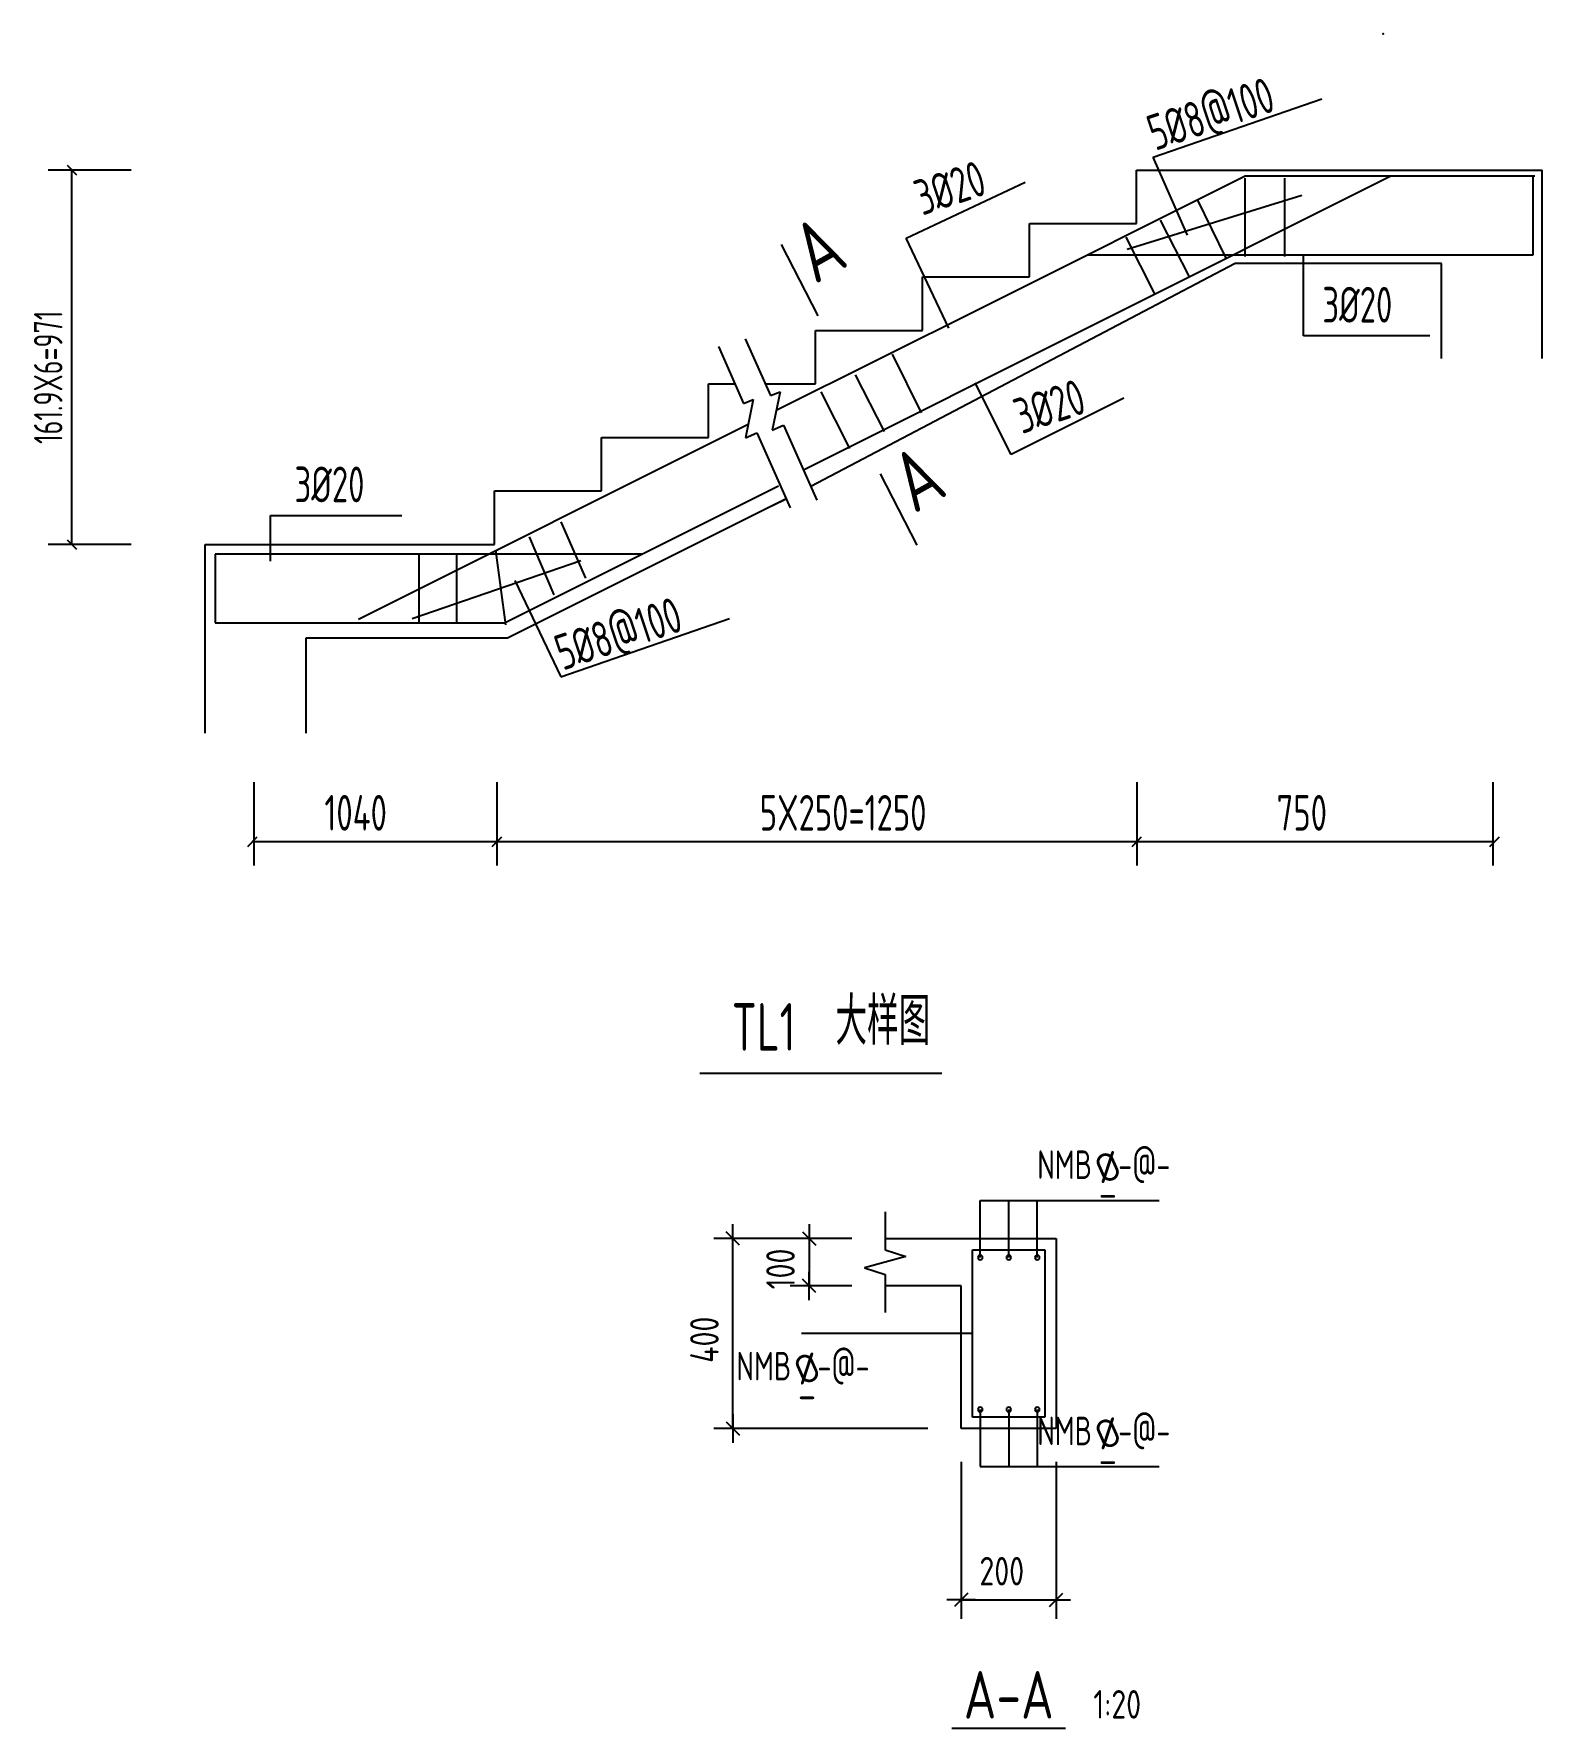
# Model space of a CAD drawing. Extents: x -24089 to -20917, y -803926 to -800363.
import ezdxf
from ezdxf.enums import TextEntityAlignment as Align

# ---------------------------------------------------------------- set-up
doc = ezdxf.new("R2010")
doc.units = 0
doc.header["$LTSCALE"] = 1000
doc.layers.get('0').update_dxf_attribs({"linetype": 'CONTINUOUS'})
for name, color, linetype in [('__BHLIST', 1, 'CONTINUOUS'), ('ASD_BAR', 1, 'CONTINUOUS'), ('ASDGJDM', 3, 'CONTINUOUS'), ('中文', 3, 'CONTINUOUS'), ('尺寸标注', 7, 'CONTINUOUS'), ('轮廓线', 4, 'CONTINUOUS'), ('钢筋', 3, 'CONTINUOUS'), ('钢筋标注', 11, 'CONTINUOUS')]:
    doc.layers.add(name, color=color, linetype=linetype)
doc.styles.add('FSDB', font='tssdeng.shx', dxfattribs={"bigfont": 'fsdb.shx'})
doc.styles.add('ONLY_ASDGJ_USED', font='tssdeng.shx', dxfattribs={"width": 0.8})
doc.styles.add('ONLY_ASDGJ_USED1', font='tssdeng.shx', dxfattribs={"width": 0.8})
doc.styles.add('SIMP', font='tssdeng.shx', dxfattribs={"width": 0.8, "height": 300, "bigfont": 'fsdb.shx'})

msp = doc.modelspace()

# ---------------------------------------------------------------- linework, layer by layer
for p, q in [((-22618.9, -802926.4, 0), (-22618.9, -802866.4, 0)), ((-22458.9, -802866.4, 0), (-22458.9, -802926.4, 0)), ((-22604.9, -802910.4, 0), (-22632.9, -802882.4, 0)), ((-22472.9, -802882.4, 0), (-22444.9, -802910.4, 0)), ((-22458.9, -803026.4, 0), (-22458.9, -802966.4, 0)), ((-22444.9, -803010.4, 0), (-22472.9, -802982.4, 0)), ((-22632.9, -803282.4, 0), (-22604.9, -803310.4, 0)), ((-22618.9, -803266.4, 0), (-22618.9, -803326.4, 0)), ((-22108.9, -803656.4, 0), (-22168.9, -803656.4, 0)), ((-22124.9, -803642.4, 0), (-22152.9, -803670.4, 0)), ((-21968.9, -803656.4, 0), (-21908.9, -803656.4, 0)), ((-21952.9, -803670.4, 0), (-21924.9, -803642.4, 0))]:
    msp.add_line(p, q)
at = {"layer": '__BHLIST', "color": 25}
msp.add_point((-21251.8, -800363, 0), dxfattribs=at)
msp.add_point((-21251.8, -800363, 0), dxfattribs=at)
at = {"layer": 'ASD_BAR', "color": 1, "linetype": 'Continuous'}
for p, q in [((-22114.9, -803272.4, 0), (-22114.9, -802920.4, 0)), ((-22114.9, -802920.4, 0), (-21962.9, -802920.4, 0)), ((-21962.9, -802920.4, 0), (-21962.9, -803272.4, 0)), ((-21962.9, -803272.4, 0), (-22114.9, -803272.4, 0))]:
    msp.add_line(p, q, dxfattribs=at)
at = {"layer": 'ASD_BAR', "color": 1}
for centre, start, end in [((-22098.9, -802936.4, 0), 0, 180), ((-22098.9, -802936.4, 0), 180, 0), ((-22038.9, -802936.4, 0), 0, 180), ((-22038.9, -802936.4, 0), 180, 0), ((-21978.9, -802936.4, 0), 0, 180), ((-21978.9, -802936.4, 0), 180, 0), ((-22098.9, -803256.4, 0), 0, 180), ((-22098.9, -803256.4, 0), 180, 0), ((-22038.9, -803256.4, 0), 0, 180), ((-22038.9, -803256.4, 0), 180, 0), ((-21978.9, -803256.4, 0), 0, 180), ((-21978.9, -803256.4, 0), 180, 0)]:
    msp.add_arc(centre, 5, start, end, dxfattribs=at)
at = {"layer": '中文'}
msp.add_line((-22158.4, -803926.4, 0), (-21919.3, -803926.4, 0), dxfattribs=at)
at = {"layer": '尺寸标注'}
for p, q in [((-23884.1, -800649.3, 0), (-24059.1, -800649.3, 0)), ((-24019.1, -800639.3, 0), (-23999.1, -800659.3, 0)), ((-24009.1, -801436.8, 0), (-24009.1, -800649.3, 0)), ((-23884.1, -801436.8, 0), (-24059.1, -801436.8, 0)), ((-24019.1, -801426.8, 0), (-23999.1, -801446.8, 0)), ((-23626.2, -801936.8, 0), (-23626.2, -802111.8, 0)), ((-23115.2, -801936.8, 0), (-23115.2, -802111.8, 0)), ((-21769.6, -801936.8, 0), (-21769.6, -802111.8, 0)), ((-21021.1, -801936.8, 0), (-21021.1, -802111.8, 0)), ((-23639.2, -802071.8, 0), (-23619.2, -802051.8, 0)), ((-23125.2, -802071.8, 0), (-23105.2, -802051.8, 0)), ((-21779.6, -802071.8, 0), (-21759.6, -802051.8, 0)), ((-21027, -802071.8, 0), (-21007, -802051.8, 0)), ((-23629.2, -802061.8, 0), (-23520, -802061.8, 0)), ((-23520, -802061.8, 0), (-23096.4, -802061.8, 0)), ((-23096.4, -802061.8, 0), (-21521.4, -802061.8, 0)), ((-21521.4, -802061.8, 0), (-21120, -802061.8, 0)), ((-21120, -802061.8, 0), (-21017, -802061.8, 0))]:
    msp.add_line(p, q, dxfattribs=at)
at = {"layer": '尺寸标注', "color": 3}
for p, q in [((-22368.9, -802896.4, 0), (-22658.9, -802896.4, 0)), ((-22618.9, -803296.2, 0), (-22618.9, -802896.6, 0)), ((-22368.9, -802896.4, 0), (-22498.9, -802896.4, 0)), ((-22458.9, -802896.2, 0), (-22458.9, -802896, 0)), ((-22458.9, -802896.4, 0), (-22458.9, -802996.4, 0)), ((-22368.9, -802996.4, 0), (-22498.9, -802996.4, 0)), ((-22458.9, -802996.6, 0), (-22458.9, -802996.8, 0)), ((-22208.9, -803296.4, 0), (-22658.9, -803296.4, 0)), ((-22138.9, -803366.4, 0), (-22138.9, -803696.4, 0)), ((-21938.9, -803366.4, 0), (-21938.9, -803696.4, 0)), ((-22138.7, -803656.4, 0), (-21939.1, -803656.4, 0))]:
    msp.add_line(p, q, dxfattribs=at)
at = {"layer": '轮廓线'}
for p, q in [((-21770, -800649.3, 0), (-20917.3, -800649.3, 0)), ((-21770, -800761.8, 0), (-21770, -800649.3, 0)), ((-20917.3, -801045.8, 0), (-20917.3, -800649.3, 0)), ((-21995, -800761.8, 0), (-21770, -800761.8, 0)), ((-21995, -800874.3, 0), (-21995, -800761.8, 0)), ((-21562.5, -800845.8, 0), (-22455.1, -801315, 0)), ((-22220, -800986.8, 0), (-22220, -800874.3, 0)), ((-22220, -800874.3, 0), (-21995, -800874.3, 0)), ((-21129, -800845.8, 0), (-21562.5, -800845.8, 0)), ((-21129, -801045.8, 0), (-21129, -800845.8, 0)), ((-22592.9, -801004.4, 0), (-22540, -801123.7, 0)), ((-22445, -800986.8, 0), (-22220, -800986.8, 0)), ((-22445, -801099.3, 0), (-22445, -800986.8, 0)), ((-22649.3, -801020.8, 0), (-22596.4, -801140.1, 0)), ((-22670, -801211.8, 0), (-22670, -801099.3, 0)), ((-22670, -801099.3, 0), (-22614.5, -801099.3, 0)), ((-22550.8, -801099.3, 0), (-22445, -801099.3, 0)), ((-22540, -801123.7, 0), (-22519.9, -801115.7, 0)), ((-22519.9, -801115.7, 0), (-22536.1, -801196.4, 0)), ((-22596.4, -801140.1, 0), (-22576.4, -801132, 0)), ((-22576.4, -801132, 0), (-22592.5, -801212.8, 0)), ((-22536.1, -801196.4, 0), (-22512.4, -801185.9, 0)), ((-22512.4, -801185.9, 0), (-22442.4, -801343.7, 0)), ((-22895, -801211.8, 0), (-22670, -801211.8, 0)), ((-22895, -801324.3, 0), (-22895, -801211.8, 0)), ((-22592.5, -801212.8, 0), (-22568.8, -801202.3, 0)), ((-22568.8, -801202.3, 0), (-22498.8, -801360, 0)), ((-23120, -801324.3, 0), (-22895, -801324.3, 0)), ((-23120, -801436.8, 0), (-23120, -801324.3, 0)), ((-22507.3, -801341.1, 0), (-23093.3, -801634.1, 0)), ((-22535.5, -801355.2, 0), (-22507.3, -801341.1, 0)), ((-23728.6, -801834.1, 0), (-23728.6, -801436.8, 0)), ((-23728.6, -801436.8, 0), (-23620, -801436.8, 0)), ((-23620, -801436.8, 0), (-23120, -801436.8, 0)), ((-23093.3, -801634.1, 0), (-23516.9, -801634.1, 0)), ((-23516.9, -801634.1, 0), (-23516.9, -801834.1, 0)), ((-22688.3, -802549.2, 0), (-22179.6, -802549.2, 0)), ((-22298.9, -802840.4, 0), (-22298.9, -802920.4, 0)), ((-22255.1, -802934.6, 0), (-22342.6, -802958.2, 0)), ((-22298.9, -802920.4, 0), (-22255.1, -802934.6, 0)), ((-22342.6, -802958.2, 0), (-22298.9, -802972.4, 0)), ((-22298.9, -802972.4, 0), (-22298.9, -803052.4, 0))]:
    msp.add_line(p, q, dxfattribs=at)
at = {"layer": '轮廓线', "linetype": 'Continuous'}
for p, q in [((-22298.9, -802896.4, 0), (-21938.9, -802896.4, 0)), ((-21938.9, -802896.4, 0), (-21938.9, -803296.4, 0)), ((-22138.9, -802996.4, 0), (-22298.9, -802996.4, 0)), ((-22138.9, -803296.4, 0), (-22138.9, -802996.4, 0)), ((-21938.9, -803296.4, 0), (-22138.9, -803296.4, 0))]:
    msp.add_line(p, q, dxfattribs=at)
at = {"layer": '钢筋'}
for p, q in [((-22470.8, -801279.6, 0), (-21235.2, -800661.8, 0)), ((-22095, -800938.3, 0), (-21542.1, -800661.8, 0)), ((-21542.1, -800661.8, 0), (-20932.5, -800661.8, 0)), ((-21374.4, -800661.8, 0), (-21224.4, -800661.8, 0)), ((-20936, -800827.4, 0), (-20936, -800661.8, 0)), ((-21542.4, -800666.7, 0), (-21542.4, -800830.9, 0)), ((-21459.1, -800666.7, 0), (-21459.1, -800830.9, 0)), ((-21642.7, -800711.5, 0), (-21582.1, -800834.7, 0)), ((-21720.4, -800755, 0), (-21659.8, -800874.3, 0)), ((-21793, -800790.4, 0), (-21732.3, -800909.7, 0)), ((-21873.3, -800827.4, 0), (-20936, -800827.4, 0)), ((-22527.7, -801154.6, 0), (-22095, -800938.3, 0)), ((-22284, -801036.7, 0), (-22223.3, -801159.9, 0)), ((-22361.7, -801080.2, 0), (-22301, -801199.5, 0)), ((-22434.3, -801115.6, 0), (-22373.6, -801234.9, 0)), ((-23406.3, -801593.9, 0), (-22586.8, -801184.1, 0)), ((-23099.4, -801601.6, 0), (-22523, -801313.4, 0)), ((-22980.7, -801389.4, 0), (-22928.9, -801507.8, 0)), ((-23047.3, -801420.9, 0), (-22995.5, -801542.9, 0)), ((-22810.2, -801457.1, 0), (-23707.5, -801457.1, 0)), ((-23707.5, -801457.1, 0), (-23707.5, -801601.6, 0)), ((-23279.6, -801458.5, 0), (-23279.6, -801600.9, 0)), ((-23200, -801458.5, 0), (-23200, -801602.7, 0)), ((-23118, -801448.8, 0), (-23097.4, -801605.9, 0)), ((-23707.5, -801601.6, 0), (-23099.4, -801601.6, 0))]:
    msp.add_line(p, q, dxfattribs=at)
at = {"layer": '钢筋标注'}
for p, q in [((-21734.9, -800622, 0), (-21380.2, -800499.6, 0)), ((-21663.1, -800786.6, 0), (-21734.9, -800622, 0)), ((-22254.3, -800792.8, 0), (-22004.3, -800674.6, 0)), ((-21789.8, -800816.1, 0), (-21422.4, -800702.2, 0)), ((-22517.6, -800805.8, 0), (-22440.4, -800956.3, 0)), ((-22165.1, -800981.8, 0), (-22254.3, -800792.8, 0)), ((-21418.9, -800998.4, 0), (-21418.9, -800829.2, 0)), ((-21153.7, -800998.4, 0), (-21418.9, -800998.4, 0)), ((-22033.9, -801248, 0), (-22109.6, -801096.6, 0)), ((-21796.7, -801129.4, 0), (-22033.9, -801248, 0)), ((-22309.1, -801288.1, 0), (-22231.9, -801438.6, 0)), ((-23591.7, -801376.3, 0), (-23315.1, -801376.3, 0)), ((-23591.7, -801472.2, 0), (-23591.7, -801376.3, 0)), ((-23293.2, -801592.7, 0), (-22938.5, -801470.3, 0)), ((-23077.8, -801512.5, 0), (-22980.7, -801715.1, 0)), ((-22980.7, -801715.1, 0), (-22626, -801592.7, 0)), ((-22098.9, -802816.4, 0), (-21722.9, -802816.4, 0)), ((-22098.9, -802936.4, 0), (-22098.9, -802816.4, 0)), ((-22038.9, -802936.4, 0), (-22038.9, -802816.4, 0)), ((-21978.9, -802936.4, 0), (-21978.9, -802816.4, 0)), ((-22114.9, -803096.4, 0), (-22474.9, -803096.4, 0)), ((-22098.9, -803256.4, 0), (-22098.9, -803376.4, 0)), ((-22038.9, -803256.4, 0), (-22038.9, -803376.4, 0)), ((-21978.9, -803256.4, 0), (-21978.9, -803376.4, 0)), ((-22098.9, -803376.4, 0), (-21722.9, -803376.4, 0))]:
    msp.add_line(p, q, dxfattribs=at)

# ---------------------------------------------------------------- texts
at = {"layer": 'ASDGJDM', "style": 'ONLY_ASDGJ_USED1', "width": 0.75}
for p in [(-21863.7, -802771.4, 0), (-22496.2, -803195.1, 0), (-21863.7, -803331.4, 0)]:
    msp.add_attdef('NMB', text='', height=60, dxfattribs=at).set_placement(p, align=Align.RIGHT)
at = {"layer": 'ASDGJDM', "style": 'ONLY_ASDGJ_USED', "flags": 8}
for p in [(-21830.6, -802746.2, 0), (-22463.1, -803169.9, 0), (-21830.6, -803306.2, 0)]:
    msp.add_attdef('%%C', text='%%c', height=60, rotation=24, dxfattribs=at).set_placement(p, align=Align.MIDDLE)
at = {"layer": 'ASDGJDM', "style": 'ONLY_ASDGJ_USED1', "width": 0.75}
for p in [(-21808.6, -802771.4, 0), (-22441.1, -803195.1, 0), (-21808.6, -803331.4, 0)]:
    msp.add_attdef('-@-', p, '', height=60, dxfattribs=at)
at = {"layer": 'ASDGJDM', "style": 'ONLY_ASDGJ_USED'}
for p in [(-21830.6, -802778, 0), (-22463.1, -803201.7, 0), (-21830.6, -803338, 0)]:
    msp.add_attdef('_', text='" "', height=60, dxfattribs=at).set_placement(p, align=Align.MIDDLE)
at = {"layer": '中文'}
for s, height, style, width, p in [('TL1', 100, 'FSDB', 0.7, (-22621.3, -802501.5, 0)), ('大样图', 100, 'FSDB', 0.7, (-22403.4, -802489.4, 0)), ('  1:20', 60, 'SIMP', 0.8, (-21919.3, -803906.4, 0))]:
    msp.add_text(s, height=height, dxfattribs=dict(at, style=style, width=width)).set_placement(p)
at = {"layer": '中文', "style": 'SIMP', "width": 0.8}
msp.add_text('A-A', height=100, dxfattribs=at).set_placement((-22038.9, -803856.4, 0), align=Align.MIDDLE)
at = {"layer": '尺寸标注', "style": 'SIMP', "width": 0.8}
for p in [(-22439.7, -800815.1, 0), (-22231.2, -801297.5, 0)]:
    msp.add_text('A', height=125, rotation=29.2491, dxfattribs=at).set_placement(p, align=Align.MIDDLE)
at = {"layer": '尺寸标注', "style": 'FSDB', "width": 0.7}
msp.add_text('161.9X6=971', height=60, rotation=89.9899, dxfattribs=at).set_placement((-24028.9, -801225.5, 0))
for s, p in [('1040', (-23477.9, -802038.8, 0)), ('5X250=1250', (-22562.5, -802038.8, 0)), ('750', (-21475.5, -802038.8, 0))]:
    msp.add_text(s, height=75, dxfattribs=at).set_placement(p)
at = {"layer": '轮廓线', "color": 7, "style": 'SIMP', "width": 0.8}
for s, p in [('100', (-22488.9, -803003.5, 0)), ('400', (-22648.9, -803158.1, 0))]:
    msp.add_text(s, height=60, rotation=90, dxfattribs=at).set_placement(p)
msp.add_text('200', height=60, dxfattribs=at).set_placement((-22100.6, -803626.4, 0))
at = {"layer": '钢筋标注', "style": 'FSDB', "width": 0.7}
for s, p in [('5%%c8@100', (-21730.7, -800609.3, 0)), ('3%%c20', (-22220.5, -800745.6, 0)), ('3%%c20', (-22011.2, -801205.1, 0)), ('5%%c8@100', (-22976.5, -801702.5, 0))]:
    msp.add_text(s, height=75, rotation=18.4263, dxfattribs=at).set_placement(p)
for p in [(-21379.4, -800970.2, 0), (-23540.9, -801348.1, 0)]:
    msp.add_text('3%%c20', height=75, dxfattribs=at).set_placement(p)

doc.saveas('drawing.dxf')
